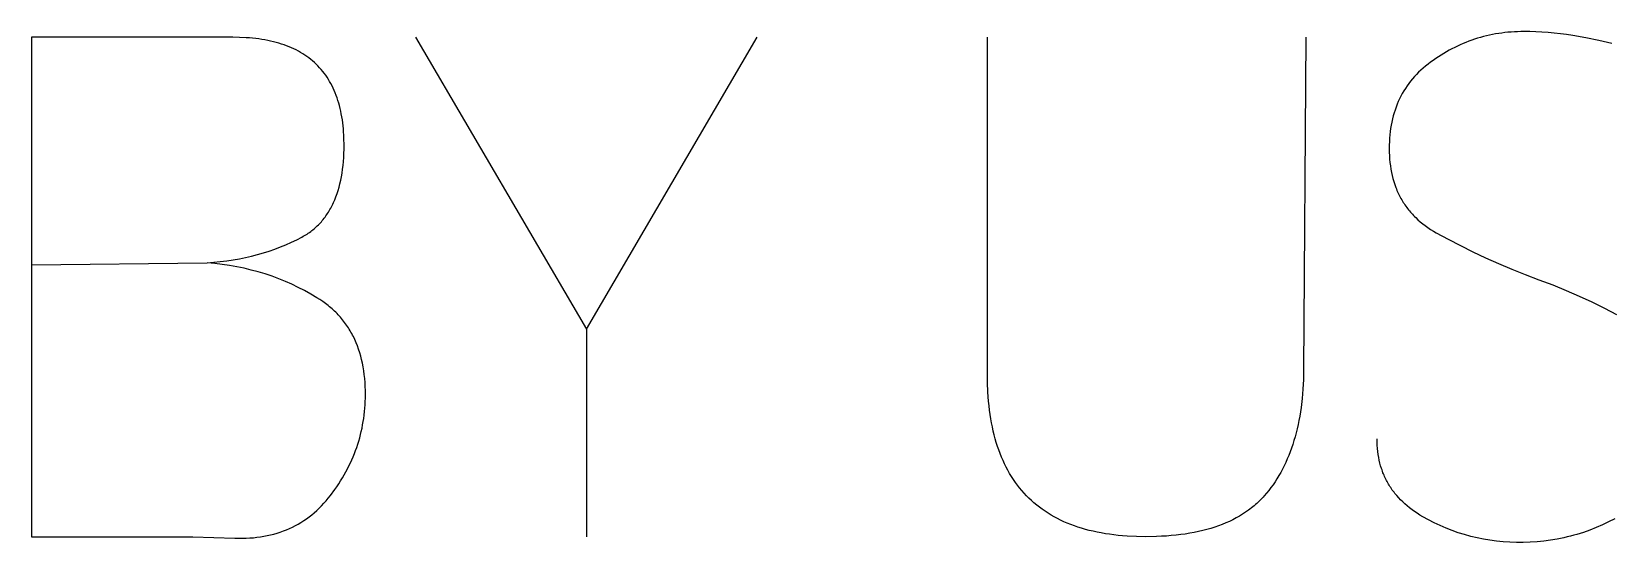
# Model space of a CAD drawing. Header units: millimetres. Extents: x -1220 to 1220, y -1270 to 3400.
# Drawn here: x -860.6 to -626.7, y 2377.5 to 2453.2 of the extents above; entities that cross this region are included whole.
import ezdxf

# ---------------------------------------------------------------- set-up
doc = ezdxf.new("R2010")
doc.units = ezdxf.units.MM
doc.layers.add('TC', color=220, linetype='CONTINUOUS', true_color=0xff00bb)

msp = doc.modelspace()

# ---------------------------------------------------------------- linework, layer by layer
at = {"layer": 'TC'}
for points in [[(-860.62, 2452.34), (-860.62, 2378.34), (-836.73, 2378.34), (-830.49, 2378.13), (-829.93, 2378.12), (-829.37, 2378.12), (-828.82, 2378.13), (-828.28, 2378.16), (-827.75, 2378.2), (-827.22, 2378.26), (-826.71, 2378.33), (-826.2, 2378.41), (-825.69, 2378.5), (-825.2, 2378.61), (-824.72, 2378.74), (-824.24, 2378.87), (-823.77, 2379.02), (-823.3, 2379.19), (-822.85, 2379.37), (-822.4, 2379.56), (-821.97, 2379.76), (-821.53, 2379.98), (-821.11, 2380.21), (-820.7, 2380.46), (-820.29, 2380.72), (-819.89, 2380.99), (-819.5, 2381.28), (-819.11, 2381.58), (-818.74, 2381.89), (-818.37, 2382.22), (-818.01, 2382.56), (-817.66, 2382.92), (-817.31, 2383.29), (-816.98, 2383.67), (-816.65, 2384.06), (-816.33, 2384.47), (-815.7, 2385.32), (-815.4, 2385.75), (-815.11, 2386.19), (-814.83, 2386.62), (-814.56, 2387.06), (-814.31, 2387.5), (-814.06, 2387.94), (-813.82, 2388.39), (-813.59, 2388.84), (-813.38, 2389.29), (-813.17, 2389.74), (-812.97, 2390.2), (-812.78, 2390.66), (-812.61, 2391.12), (-812.44, 2391.58), (-812.28, 2392.05), (-812.14, 2392.52), (-812, 2392.99), (-811.87, 2393.47), (-811.76, 2393.94), (-811.65, 2394.43), (-811.56, 2394.91), (-811.47, 2395.39), (-811.39, 2395.88), (-811.33, 2396.37), (-811.27, 2396.87), (-811.23, 2397.37), (-811.19, 2397.86), (-811.17, 2398.37), (-811.15, 2398.87), (-811.15, 2399.38), (-811.15, 2400), (-811.17, 2400.61), (-811.21, 2401.21), (-811.26, 2401.8), (-811.32, 2402.38), (-811.4, 2402.94), (-811.49, 2403.5), (-811.59, 2404.04), (-811.71, 2404.58), (-811.85, 2405.1), (-811.99, 2405.61), (-812.16, 2406.11), (-812.33, 2406.6), (-812.52, 2407.07), (-812.72, 2407.54), (-812.94, 2407.99), (-813.06, 2408.22), (-813.17, 2408.44), (-813.3, 2408.66), (-813.42, 2408.87), (-813.55, 2409.08), (-813.68, 2409.29), (-813.81, 2409.5), (-813.95, 2409.7), (-814.1, 2409.9), (-814.24, 2410.1), (-814.39, 2410.3), (-814.54, 2410.49), (-814.7, 2410.68), (-814.86, 2410.87), (-815.02, 2411.05), (-815.19, 2411.23), (-815.36, 2411.41), (-815.53, 2411.59), (-815.71, 2411.76), (-815.89, 2411.93), (-816.08, 2412.1), (-816.26, 2412.26), (-816.45, 2412.42), (-816.65, 2412.58), (-817.05, 2412.89), (-817.46, 2413.19), (-817.89, 2413.48), (-818.33, 2413.76), (-819.24, 2414.3), (-820.16, 2414.81), (-821.1, 2415.29), (-822.05, 2415.74), (-823.01, 2416.17), (-823.99, 2416.57), (-824.99, 2416.93), (-826, 2417.27), (-827.02, 2417.58), (-828.06, 2417.86), (-829.12, 2418.11), (-830.19, 2418.33), (-831.27, 2418.53), (-832.37, 2418.69), (-833.48, 2418.83), (-834.61, 2418.94)], [(-860.62, 2418.62), (-834.61, 2418.94), (-833.63, 2419.01), (-832.66, 2419.11), (-831.7, 2419.23), (-830.76, 2419.37), (-829.83, 2419.53), (-828.92, 2419.72), (-828.02, 2419.92), (-827.13, 2420.15), (-826.26, 2420.4), (-825.41, 2420.67), (-824.56, 2420.96), (-823.73, 2421.27), (-822.92, 2421.61), (-822.11, 2421.97), (-821.33, 2422.34), (-820.55, 2422.74), (-820.36, 2422.85), (-820.17, 2422.96), (-819.98, 2423.07), (-819.8, 2423.19), (-819.62, 2423.31), (-819.44, 2423.44), (-819.26, 2423.56), (-819.09, 2423.69), (-818.92, 2423.83), (-818.76, 2423.97), (-818.59, 2424.11), (-818.43, 2424.25), (-818.28, 2424.4), (-818.12, 2424.55), (-817.97, 2424.7), (-817.83, 2424.86), (-817.68, 2425.02), (-817.54, 2425.19), (-817.4, 2425.36), (-817.26, 2425.53), (-817.13, 2425.7), (-817, 2425.88), (-816.88, 2426.06), (-816.75, 2426.25), (-816.63, 2426.43), (-816.52, 2426.62), (-816.4, 2426.82), (-816.29, 2427.02), (-816.18, 2427.22), (-816.08, 2427.42), (-815.98, 2427.63), (-815.88, 2427.84), (-815.78, 2428.06), (-815.69, 2428.28), (-815.51, 2428.72), (-815.35, 2429.18), (-815.19, 2429.65), (-815.05, 2430.14), (-814.93, 2430.64), (-814.81, 2431.15), (-814.71, 2431.68), (-814.62, 2432.22), (-814.54, 2432.78), (-814.47, 2433.34), (-814.41, 2433.92), (-814.37, 2434.52), (-814.34, 2435.12), (-814.32, 2435.74), (-814.32, 2436.38), (-814.33, 2437.36), (-814.35, 2437.84), (-814.38, 2438.31), (-814.42, 2438.78), (-814.46, 2439.23), (-814.51, 2439.68), (-814.57, 2440.12), (-814.64, 2440.55), (-814.72, 2440.98), (-814.8, 2441.39), (-814.9, 2441.8), (-815, 2442.21), (-815.11, 2442.6), (-815.22, 2442.98), (-815.35, 2443.36), (-815.48, 2443.73), (-815.62, 2444.1), (-815.77, 2444.45), (-815.93, 2444.8), (-816.09, 2445.14), (-816.27, 2445.47), (-816.45, 2445.79), (-816.64, 2446.11), (-816.83, 2446.41), (-817.04, 2446.71), (-817.25, 2447.01), (-817.47, 2447.29), (-817.7, 2447.57), (-817.94, 2447.84), (-818.19, 2448.1), (-818.44, 2448.35), (-818.7, 2448.6), (-818.97, 2448.83), (-819.25, 2449.06), (-819.53, 2449.29), (-819.83, 2449.5), (-820.13, 2449.71), (-820.44, 2449.91), (-820.76, 2450.1), (-821.08, 2450.28), (-821.42, 2450.46), (-821.76, 2450.62), (-822.11, 2450.78), (-822.47, 2450.93), (-822.84, 2451.08), (-823.21, 2451.22), (-823.59, 2451.34), (-823.98, 2451.46), (-824.38, 2451.58), (-824.79, 2451.68), (-825.2, 2451.78), (-825.63, 2451.87), (-826.06, 2451.95), (-826.5, 2452.03), (-826.94, 2452.09), (-827.4, 2452.15), (-827.86, 2452.2), (-828.33, 2452.24), (-828.81, 2452.28), (-829.79, 2452.33), (-830.81, 2452.34), (-860.62, 2452.34)], [(-803.75, 2452.34), (-778.37, 2409.1), (-753.11, 2452.34)], [(-671.81, 2452.34), (-672.13, 2403.08), (-672.16, 2401.62), (-672.24, 2400.2), (-672.36, 2398.83), (-672.51, 2397.5), (-672.61, 2396.85), (-672.71, 2396.21), (-672.83, 2395.58), (-672.95, 2394.96), (-673.09, 2394.35), (-673.24, 2393.75), (-673.39, 2393.16), (-673.56, 2392.59), (-673.74, 2392.02), (-673.92, 2391.46), (-674.12, 2390.92), (-674.33, 2390.38), (-674.55, 2389.86), (-674.77, 2389.35), (-675.01, 2388.84), (-675.26, 2388.35), (-675.52, 2387.87), (-675.79, 2387.4), (-676.07, 2386.94), (-676.36, 2386.49), (-676.66, 2386.05), (-676.97, 2385.62), (-677.3, 2385.2), (-677.63, 2384.79), (-677.97, 2384.39), (-678.14, 2384.2), (-678.32, 2384.01), (-678.5, 2383.82), (-678.68, 2383.64), (-678.87, 2383.46), (-679.06, 2383.28), (-679.26, 2383.1), (-679.46, 2382.93), (-679.66, 2382.76), (-679.87, 2382.6), (-680.08, 2382.44), (-680.29, 2382.28), (-680.73, 2381.97), (-681.18, 2381.67), (-681.64, 2381.39), (-682.12, 2381.12), (-682.62, 2380.86), (-683.13, 2380.62), (-683.65, 2380.38), (-684.19, 2380.16), (-684.74, 2379.95), (-685.3, 2379.76), (-685.88, 2379.58), (-686.48, 2379.41), (-687.08, 2379.25), (-687.71, 2379.1), (-688.34, 2378.97), (-688.99, 2378.85), (-689.66, 2378.74), (-690.34, 2378.65), (-691.03, 2378.57), (-691.74, 2378.5), (-692.46, 2378.44), (-693.2, 2378.4), (-693.95, 2378.37), (-695.49, 2378.34), (-696.91, 2378.36), (-698.27, 2378.43), (-698.94, 2378.48), (-699.6, 2378.54), (-700.24, 2378.61), (-700.88, 2378.7), (-701.5, 2378.79), (-702.12, 2378.9), (-702.72, 2379.02), (-703.31, 2379.14), (-703.89, 2379.28), (-704.46, 2379.43), (-705.02, 2379.6), (-705.56, 2379.77), (-706.1, 2379.95), (-706.62, 2380.15), (-707.14, 2380.35), (-707.64, 2380.57), (-708.14, 2380.8), (-708.62, 2381.04), (-709.09, 2381.29), (-709.55, 2381.55), (-710, 2381.83), (-710.43, 2382.11), (-710.86, 2382.41), (-711.28, 2382.71), (-711.68, 2383.03), (-712.08, 2383.36), (-712.46, 2383.7), (-712.83, 2384.05), (-713.19, 2384.41), (-713.54, 2384.79), (-713.88, 2385.17), (-714.21, 2385.57), (-714.53, 2385.97), (-714.83, 2386.39), (-715.13, 2386.82), (-715.41, 2387.26), (-715.69, 2387.71), (-715.95, 2388.18), (-716.2, 2388.65), (-716.44, 2389.13), (-716.67, 2389.63), (-716.89, 2390.14), (-717.1, 2390.66), (-717.3, 2391.19), (-717.48, 2391.73), (-717.66, 2392.28), (-717.82, 2392.84), (-717.98, 2393.42), (-718.12, 2394), (-718.25, 2394.6), (-718.37, 2395.21), (-718.48, 2395.82), (-718.58, 2396.45), (-718.67, 2397.1), (-718.74, 2397.75), (-718.81, 2398.41), (-718.91, 2399.77), (-718.96, 2401.18), (-718.96, 2452.34)], [(-626.45, 2451.41), (-628.4, 2451.88), (-630.33, 2452.28), (-632.22, 2452.61), (-633.16, 2452.74), (-634.08, 2452.86), (-635, 2452.96), (-635.91, 2453.04), (-636.81, 2453.11), (-637.7, 2453.15), (-638.59, 2453.18), (-639.47, 2453.19), (-639.95, 2453.18), (-640.42, 2453.17), (-640.9, 2453.15), (-641.37, 2453.12), (-641.84, 2453.08), (-642.3, 2453.03), (-642.77, 2452.97), (-643.22, 2452.9), (-643.68, 2452.83), (-644.13, 2452.74), (-644.58, 2452.65), (-645.03, 2452.55), (-645.47, 2452.44), (-645.91, 2452.32), (-646.35, 2452.19), (-646.79, 2452.05), (-647.22, 2451.9), (-647.65, 2451.75), (-648.07, 2451.58), (-648.49, 2451.41), (-648.91, 2451.23), (-649.33, 2451.04), (-649.74, 2450.84), (-650.15, 2450.63), (-650.56, 2450.41), (-650.96, 2450.19), (-651.36, 2449.95), (-651.76, 2449.71), (-652.15, 2449.45), (-652.54, 2449.19), (-652.93, 2448.92), (-653.31, 2448.64), (-653.69, 2448.36), (-654.06, 2448.07), (-654.41, 2447.77), (-654.75, 2447.47), (-655.08, 2447.16), (-655.4, 2446.84), (-655.7, 2446.51), (-656, 2446.18), (-656.28, 2445.83), (-656.55, 2445.48), (-656.8, 2445.13), (-657.05, 2444.76), (-657.28, 2444.39), (-657.51, 2444.01), (-657.71, 2443.62), (-657.91, 2443.22), (-658.1, 2442.82), (-658.27, 2442.41), (-658.43, 2441.99), (-658.58, 2441.56), (-658.72, 2441.13), (-658.85, 2440.69), (-658.96, 2440.24), (-659.06, 2439.78), (-659.15, 2439.32), (-659.23, 2438.84), (-659.3, 2438.36), (-659.35, 2437.88), (-659.39, 2437.38), (-659.42, 2436.88), (-659.44, 2436.37), (-659.45, 2435.85), (-659.44, 2435.32), (-659.42, 2434.8), (-659.38, 2434.29), (-659.34, 2433.78), (-659.27, 2433.29), (-659.2, 2432.8), (-659.11, 2432.33), (-659.01, 2431.86), (-658.89, 2431.4), (-658.76, 2430.95), (-658.62, 2430.51), (-658.46, 2430.08), (-658.38, 2429.87), (-658.29, 2429.66), (-658.2, 2429.45), (-658.11, 2429.25), (-658.01, 2429.05), (-657.91, 2428.84), (-657.81, 2428.65), (-657.7, 2428.45), (-657.59, 2428.26), (-657.48, 2428.06), (-657.36, 2427.88), (-657.24, 2427.69), (-657.11, 2427.5), (-656.99, 2427.32), (-656.85, 2427.14), (-656.72, 2426.96), (-656.58, 2426.79), (-656.44, 2426.61), (-656.3, 2426.44), (-656.15, 2426.27), (-656, 2426.11), (-655.84, 2425.94), (-655.68, 2425.78), (-655.52, 2425.62), (-655.19, 2425.31), (-654.84, 2425.01), (-654.48, 2424.71), (-654.1, 2424.43), (-653.72, 2424.15), (-653.31, 2423.88), (-652.9, 2423.62), (-652.47, 2423.38), (-650.7, 2422.41), (-648.9, 2421.47), (-647.06, 2420.56), (-645.17, 2419.68), (-643.25, 2418.82), (-641.29, 2417.98), (-639.29, 2417.18), (-637.25, 2416.4), (-635.21, 2415.64), (-633.22, 2414.84), (-631.28, 2414), (-629.4, 2413.12), (-627.56, 2412.2), (-625.77, 2411.25)], [(-778.37, 2409.1), (-778.37, 2378.34)], [(-626.03, 2381), (-626.94, 2380.53), (-627.86, 2380.09), (-628.78, 2379.69), (-629.72, 2379.32), (-630.66, 2378.99), (-631.14, 2378.83), (-631.62, 2378.69), (-632.1, 2378.55), (-632.58, 2378.42), (-633.06, 2378.3), (-633.55, 2378.18), (-634.04, 2378.08), (-634.53, 2377.99), (-635.52, 2377.82), (-636.52, 2377.69), (-637.53, 2377.59), (-638.54, 2377.53), (-639.57, 2377.5), (-640.58, 2377.5), (-641.58, 2377.53), (-642.58, 2377.6), (-643.56, 2377.69), (-644.52, 2377.82), (-645.48, 2377.98), (-646.43, 2378.17), (-647.37, 2378.39), (-648.29, 2378.65), (-649.21, 2378.93), (-650.11, 2379.25), (-651.01, 2379.6), (-651.89, 2379.98), (-652.76, 2380.39), (-653.63, 2380.83), (-654.48, 2381.3), (-654.89, 2381.55), (-655.3, 2381.81), (-655.69, 2382.07), (-656.06, 2382.34), (-656.43, 2382.61), (-656.78, 2382.9), (-657.11, 2383.19), (-657.44, 2383.49), (-657.75, 2383.79), (-658.04, 2384.11), (-658.33, 2384.43), (-658.6, 2384.76), (-658.73, 2384.92), (-658.86, 2385.09), (-658.98, 2385.26), (-659.1, 2385.43), (-659.22, 2385.61), (-659.33, 2385.78), (-659.44, 2385.96), (-659.55, 2386.14), (-659.66, 2386.32), (-659.76, 2386.5), (-659.85, 2386.69), (-659.95, 2386.87), (-660.04, 2387.06), (-660.13, 2387.25), (-660.21, 2387.44), (-660.29, 2387.64), (-660.37, 2387.83), (-660.44, 2388.03), (-660.51, 2388.23), (-660.58, 2388.43), (-660.71, 2388.84), (-660.82, 2389.25), (-660.92, 2389.67), (-661, 2390.1), (-661.08, 2390.54), (-661.14, 2390.98), (-661.18, 2391.43), (-661.22, 2391.89), (-661.24, 2392.35), (-661.24, 2392.82)]]:
    msp.add_lwpolyline(points, dxfattribs=at)

doc.saveas('drawing.dxf')
